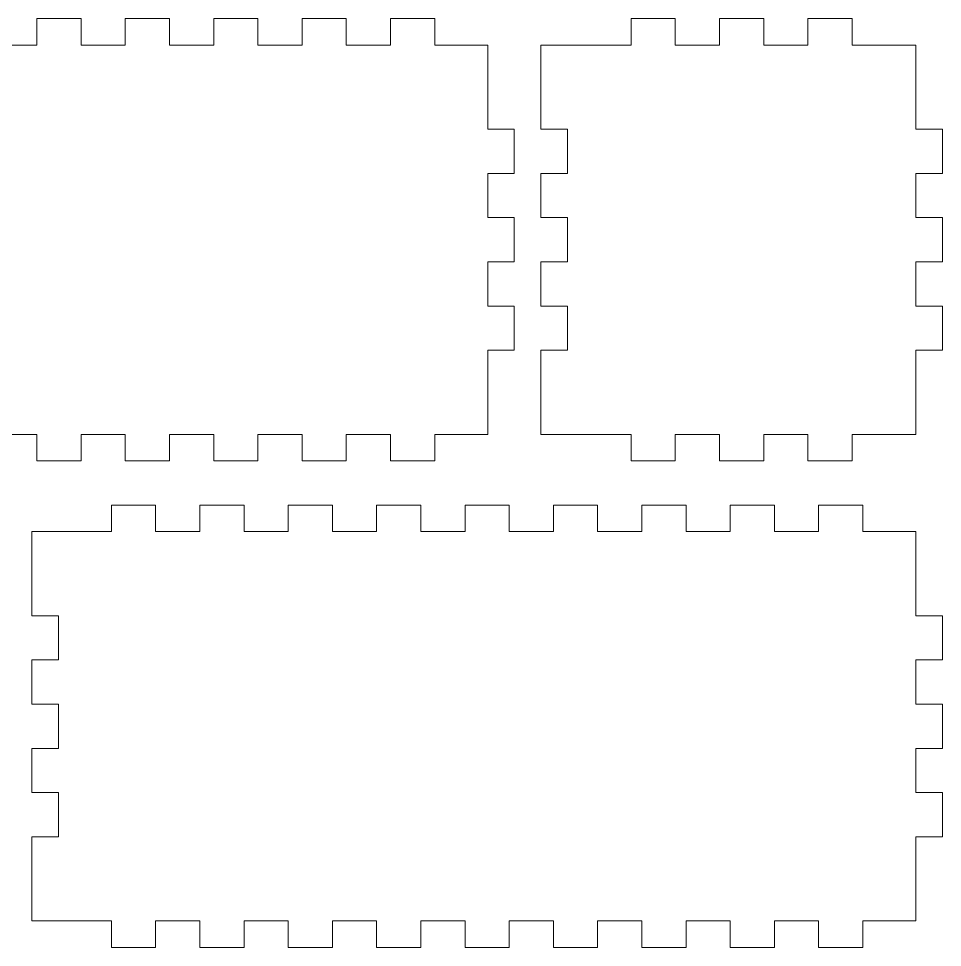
# Model space of a CAD drawing. Header units: centimetres. Extents: x -16 to 372, y -89 to 17.
# Drawn here: x 158.12 to 168.57, y 3.63 to 14.13 of the extents above; entities that cross this region are included whole.
import ezdxf

# ---------------------------------------------------------------- set-up
doc = ezdxf.new("R2010")
doc.units = ezdxf.units.CM
doc.header["$MEASUREMENT"] = 0
doc.layers.add('Capa 1', color=7, linetype='Continuous')

msp = doc.modelspace()

# ---------------------------------------------------------------- linework, layer by layer
at = {"layer": 'Capa 1', "color": 5, "lineweight": 9}
for points, knots in [([(157.42747, 9.42634), (157.42747, 9.42634), (158.07747, 9.42634), (158.07747, 9.42634), (158.07747, 9.42634), (158.07747, 9.42634), (158.32747, 9.42634), (158.32747, 9.42634), (158.32747, 9.42634), (158.32747, 9.42634), (158.32747, 9.12634), (158.32747, 9.12634), (158.32747, 9.12634), (158.32747, 9.12634), (158.82747, 9.12634), (158.82747, 9.12634), (158.82747, 9.12634), (158.82747, 9.12634), (158.82747, 9.42634), (158.82747, 9.42634), (158.82747, 9.42634), (158.82747, 9.42634), (159.07747, 9.42634), (159.07747, 9.42634), (159.07747, 9.42634), (159.07747, 9.42634), (159.32747, 9.42634), (159.32747, 9.42634), (159.32747, 9.42634), (159.32747, 9.42634), (159.32747, 9.12634), (159.32747, 9.12634), (159.32747, 9.12634), (159.32747, 9.12634), (159.82747, 9.12634), (159.82747, 9.12634), (159.82747, 9.12634), (159.82747, 9.12634), (159.82747, 9.42634), (159.82747, 9.42634), (159.82747, 9.42634), (159.82747, 9.42634), (160.07747, 9.42634), (160.07747, 9.42634), (160.07747, 9.42634), (160.07747, 9.42634), (160.32747, 9.42634), (160.32747, 9.42634), (160.32747, 9.42634), (160.32747, 9.42634), (160.32747, 9.12634), (160.32747, 9.12634), (160.32747, 9.12634), (160.32747, 9.12634), (160.82747, 9.12634), (160.82747, 9.12634), (160.82747, 9.12634), (160.82747, 9.12634), (160.82747, 9.42634), (160.82747, 9.42634), (160.82747, 9.42634), (160.82747, 9.42634), (161.07747, 9.42634), (161.07747, 9.42634), (161.07747, 9.42634), (161.07747, 9.42634), (161.32747, 9.42634), (161.32747, 9.42634), (161.32747, 9.42634), (161.32747, 9.42634), (161.32747, 9.12634), (161.32747, 9.12634), (161.32747, 9.12634), (161.32747, 9.12634), (161.82747, 9.12634), (161.82747, 9.12634), (161.82747, 9.12634), (161.82747, 9.12634), (161.82747, 9.42634), (161.82747, 9.42634), (161.82747, 9.42634), (161.82747, 9.42634), (162.07747, 9.42634), (162.07747, 9.42634), (162.07747, 9.42634), (162.07747, 9.42634), (162.32747, 9.42634), (162.32747, 9.42634), (162.32747, 9.42634), (162.32747, 9.42634), (162.32747, 9.12634), (162.32747, 9.12634), (162.32747, 9.12634), (162.32747, 9.12634), (162.82747, 9.12634), (162.82747, 9.12634), (162.82747, 9.12634), (162.82747, 9.12634), (162.82747, 9.42634), (162.82747, 9.42634), (162.82747, 9.42634), (162.82747, 9.42634), (163.07747, 9.42634), (163.07747, 9.42634), (163.07747, 9.42634), (163.07747, 9.42634), (163.42747, 9.42634), (163.42747, 9.42634), (163.42747, 9.42634), (163.42747, 9.42634), (163.42747, 10.12634), (163.42747, 10.12634), (163.42747, 10.12634), (163.42747, 10.12634), (163.42747, 10.37634), (163.42747, 10.37634), (163.42747, 10.37634), (163.42747, 10.37634), (163.72747, 10.37634), (163.72747, 10.37634), (163.72747, 10.37634), (163.72747, 10.37634), (163.72747, 10.87634), (163.72747, 10.87634), (163.72747, 10.87634), (163.72747, 10.87634), (163.42747, 10.87634), (163.42747, 10.87634), (163.42747, 10.87634), (163.42747, 10.87634), (163.42747, 11.12634), (163.42747, 11.12634), (163.42747, 11.12634), (163.42747, 11.12634), (163.42747, 11.37634), (163.42747, 11.37634), (163.42747, 11.37634), (163.42747, 11.37634), (163.72747, 11.37634), (163.72747, 11.37634), (163.72747, 11.37634), (163.72747, 11.37634), (163.72747, 11.87634), (163.72747, 11.87634), (163.72747, 11.87634), (163.72747, 11.87634), (163.42747, 11.87634), (163.42747, 11.87634), (163.42747, 11.87634), (163.42747, 11.87634), (163.42747, 12.12634), (163.42747, 12.12634), (163.42747, 12.12634), (163.42747, 12.12634), (163.42747, 12.37634), (163.42747, 12.37634), (163.42747, 12.37634), (163.42747, 12.37634), (163.72747, 12.37634), (163.72747, 12.37634), (163.72747, 12.37634), (163.72747, 12.37634), (163.72747, 12.87634), (163.72747, 12.87634), (163.72747, 12.87634), (163.72747, 12.87634), (163.42747, 12.87634), (163.42747, 12.87634), (163.42747, 12.87634), (163.42747, 12.87634), (163.42747, 13.12634), (163.42747, 13.12634), (163.42747, 13.12634), (163.42747, 13.12634), (163.42747, 13.82634), (163.42747, 13.82634), (163.42747, 13.82634), (163.42747, 13.82634), (163.07747, 13.82634), (163.07747, 13.82634), (163.07747, 13.82634), (163.07747, 13.82634), (162.82747, 13.82634), (162.82747, 13.82634), (162.82747, 13.82634), (162.82747, 13.82634), (162.82747, 14.12634), (162.82747, 14.12634), (162.82747, 14.12634), (162.82747, 14.12634), (162.32747, 14.12634), (162.32747, 14.12634), (162.32747, 14.12634), (162.32747, 14.12634), (162.32747, 13.82634), (162.32747, 13.82634), (162.32747, 13.82634), (162.32747, 13.82634), (162.07747, 13.82634), (162.07747, 13.82634), (162.07747, 13.82634), (162.07747, 13.82634), (161.82747, 13.82634), (161.82747, 13.82634), (161.82747, 13.82634), (161.82747, 13.82634), (161.82747, 14.12634), (161.82747, 14.12634), (161.82747, 14.12634), (161.82747, 14.12634), (161.32747, 14.12634), (161.32747, 14.12634), (161.32747, 14.12634), (161.32747, 14.12634), (161.32747, 13.82634), (161.32747, 13.82634), (161.32747, 13.82634), (161.32747, 13.82634), (161.07747, 13.82634), (161.07747, 13.82634), (161.07747, 13.82634), (161.07747, 13.82634), (160.82747, 13.82634), (160.82747, 13.82634), (160.82747, 13.82634), (160.82747, 13.82634), (160.82747, 14.12634), (160.82747, 14.12634), (160.82747, 14.12634), (160.82747, 14.12634), (160.32747, 14.12634), (160.32747, 14.12634), (160.32747, 14.12634), (160.32747, 14.12634), (160.32747, 13.82634), (160.32747, 13.82634), (160.32747, 13.82634), (160.32747, 13.82634), (160.07747, 13.82634), (160.07747, 13.82634), (160.07747, 13.82634), (160.07747, 13.82634), (159.82747, 13.82634), (159.82747, 13.82634), (159.82747, 13.82634), (159.82747, 13.82634), (159.82747, 14.12634), (159.82747, 14.12634), (159.82747, 14.12634), (159.82747, 14.12634), (159.32747, 14.12634), (159.32747, 14.12634), (159.32747, 14.12634), (159.32747, 14.12634), (159.32747, 13.82634), (159.32747, 13.82634), (159.32747, 13.82634), (159.32747, 13.82634), (159.07747, 13.82634), (159.07747, 13.82634), (159.07747, 13.82634), (159.07747, 13.82634), (158.82747, 13.82634), (158.82747, 13.82634), (158.82747, 13.82634), (158.82747, 13.82634), (158.82747, 14.12634), (158.82747, 14.12634), (158.82747, 14.12634), (158.82747, 14.12634), (158.32747, 14.12634), (158.32747, 14.12634), (158.32747, 14.12634), (158.32747, 14.12634), (158.32747, 13.82634), (158.32747, 13.82634), (158.32747, 13.82634), (158.32747, 13.82634), (158.07747, 13.82634), (158.07747, 13.82634), (158.07747, 13.82634), (158.07747, 13.82634), (157.42747, 13.82634), (157.42747, 13.82634), (157.42747, 13.82634), (157.42747, 13.82634), (157.42747, 13.12634), (157.42747, 13.12634), (157.42747, 13.12634), (157.42747, 13.12634), (157.42747, 12.87634), (157.42747, 12.87634), (157.42747, 12.87634), (157.42747, 12.87634), (157.72747, 12.87634), (157.72747, 12.87634), (157.72747, 12.87634), (157.72747, 12.87634), (157.72747, 12.37634), (157.72747, 12.37634), (157.72747, 12.37634), (157.72747, 12.37634), (157.42747, 12.37634), (157.42747, 12.37634), (157.42747, 12.37634), (157.42747, 12.37634), (157.42747, 12.12634), (157.42747, 12.12634), (157.42747, 12.12634), (157.42747, 12.12634), (157.42747, 11.87634), (157.42747, 11.87634), (157.42747, 11.87634), (157.42747, 11.87634), (157.72747, 11.87634), (157.72747, 11.87634), (157.72747, 11.87634), (157.72747, 11.87634), (157.72747, 11.37634), (157.72747, 11.37634), (157.72747, 11.37634), (157.72747, 11.37634), (157.42747, 11.37634), (157.42747, 11.37634), (157.42747, 11.37634), (157.42747, 11.37634), (157.42747, 11.12634), (157.42747, 11.12634), (157.42747, 11.12634), (157.42747, 11.12634), (157.42747, 10.87634), (157.42747, 10.87634), (157.42747, 10.87634), (157.42747, 10.87634), (157.72747, 10.87634), (157.72747, 10.87634), (157.72747, 10.87634), (157.72747, 10.87634), (157.72747, 10.37634), (157.72747, 10.37634), (157.72747, 10.37634), (157.72747, 10.37634), (157.42747, 10.37634), (157.42747, 10.37634), (157.42747, 10.37634), (157.42747, 10.37634), (157.42747, 10.12634), (157.42747, 10.12634), (157.42747, 10.12634), (157.42747, 10.12634), (157.42747, 9.42634), (157.42747, 9.42634)], [0, 0, 0, 0, 0.01123596, 0.01123596, 0.01123596, 0.01123596, 0.02247191, 0.02247191, 0.02247191, 0.02247191, 0.03370787, 0.03370787, 0.03370787, 0.03370787, 0.04494382, 0.04494382, 0.04494382, 0.04494382, 0.05617978, 0.05617978, 0.05617978, 0.05617978, 0.06741573, 0.06741573, 0.06741573, 0.06741573, 0.07865169, 0.07865169, 0.07865169, 0.07865169, 0.08988764, 0.08988764, 0.08988764, 0.08988764, 0.1011236, 0.1011236, 0.1011236, 0.1011236, 0.11235955, 0.11235955, 0.11235955, 0.11235955, 0.12359551, 0.12359551, 0.12359551, 0.12359551, 0.13483146, 0.13483146, 0.13483146, 0.13483146, 0.14606742, 0.14606742, 0.14606742, 0.14606742, 0.15730337, 0.15730337, 0.15730337, 0.15730337, 0.16853933, 0.16853933, 0.16853933, 0.16853933, 0.17977528, 0.17977528, 0.17977528, 0.17977528, 0.19101124, 0.19101124, 0.19101124, 0.19101124, 0.20224719, 0.20224719, 0.20224719, 0.20224719, 0.21348315, 0.21348315, 0.21348315, 0.21348315, 0.2247191, 0.2247191, 0.2247191, 0.2247191, 0.23595506, 0.23595506, 0.23595506, 0.23595506, 0.24719101, 0.24719101, 0.24719101, 0.24719101, 0.25842697, 0.25842697, 0.25842697, 0.25842697, 0.26966292, 0.26966292, 0.26966292, 0.26966292, 0.28089888, 0.28089888, 0.28089888, 0.28089888, 0.29213483, 0.29213483, 0.29213483, 0.29213483, 0.30337079, 0.30337079, 0.30337079, 0.30337079, 0.31460674, 0.31460674, 0.31460674, 0.31460674, 0.3258427, 0.3258427, 0.3258427, 0.3258427, 0.33707865, 0.33707865, 0.33707865, 0.33707865, 0.34831461, 0.34831461, 0.34831461, 0.34831461, 0.35955056, 0.35955056, 0.35955056, 0.35955056, 0.37078652, 0.37078652, 0.37078652, 0.37078652, 0.38202247, 0.38202247, 0.38202247, 0.38202247, 0.39325843, 0.39325843, 0.39325843, 0.39325843, 0.40449438, 0.40449438, 0.40449438, 0.40449438, 0.41573034, 0.41573034, 0.41573034, 0.41573034, 0.42696629, 0.42696629, 0.42696629, 0.42696629, 0.43820225, 0.43820225, 0.43820225, 0.43820225, 0.4494382, 0.4494382, 0.4494382, 0.4494382, 0.46067416, 0.46067416, 0.46067416, 0.46067416, 0.47191011, 0.47191011, 0.47191011, 0.47191011, 0.48314607, 0.48314607, 0.48314607, 0.48314607, 0.49438202, 0.49438202, 0.49438202, 0.49438202, 0.50561798, 0.50561798, 0.50561798, 0.50561798, 0.51685393, 0.51685393, 0.51685393, 0.51685393, 0.52808989, 0.52808989, 0.52808989, 0.52808989, 0.53932584, 0.53932584, 0.53932584, 0.53932584, 0.5505618, 0.5505618, 0.5505618, 0.5505618, 0.56179775, 0.56179775, 0.56179775, 0.56179775, 0.57303371, 0.57303371, 0.57303371, 0.57303371, 0.58426966, 0.58426966, 0.58426966, 0.58426966, 0.59550562, 0.59550562, 0.59550562, 0.59550562, 0.60674157, 0.60674157, 0.60674157, 0.60674157, 0.61797753, 0.61797753, 0.61797753, 0.61797753, 0.62921348, 0.62921348, 0.62921348, 0.62921348, 0.64044944, 0.64044944, 0.64044944, 0.64044944, 0.65168539, 0.65168539, 0.65168539, 0.65168539, 0.66292135, 0.66292135, 0.66292135, 0.66292135, 0.6741573, 0.6741573, 0.6741573, 0.6741573, 0.68539326, 0.68539326, 0.68539326, 0.68539326, 0.69662921, 0.69662921, 0.69662921, 0.69662921, 0.70786517, 0.70786517, 0.70786517, 0.70786517, 0.71910112, 0.71910112, 0.71910112, 0.71910112, 0.73033708, 0.73033708, 0.73033708, 0.73033708, 0.74157303, 0.74157303, 0.74157303, 0.74157303, 0.75280899, 0.75280899, 0.75280899, 0.75280899, 0.76404494, 0.76404494, 0.76404494, 0.76404494, 0.7752809, 0.7752809, 0.7752809, 0.7752809, 0.78651685, 0.78651685, 0.78651685, 0.78651685, 0.79775281, 0.79775281, 0.79775281, 0.79775281, 0.80898876, 0.80898876, 0.80898876, 0.80898876, 0.82022472, 0.82022472, 0.82022472, 0.82022472, 0.83146067, 0.83146067, 0.83146067, 0.83146067, 0.84269663, 0.84269663, 0.84269663, 0.84269663, 0.85393258, 0.85393258, 0.85393258, 0.85393258, 0.86516854, 0.86516854, 0.86516854, 0.86516854, 0.87640449, 0.87640449, 0.87640449, 0.87640449, 0.88764045, 0.88764045, 0.88764045, 0.88764045, 0.8988764, 0.8988764, 0.8988764, 0.8988764, 0.91011236, 0.91011236, 0.91011236, 0.91011236, 0.92134831, 0.92134831, 0.92134831, 0.92134831, 0.93258427, 0.93258427, 0.93258427, 0.93258427, 0.94382022, 0.94382022, 0.94382022, 0.94382022, 0.95505618, 0.95505618, 0.95505618, 0.95505618, 0.96629213, 0.96629213, 0.96629213, 0.96629213, 0.97752809, 0.97752809, 0.97752809, 0.97752809, 1, 1, 1, 1]), ([(164.02747, 9.42634), (164.02747, 9.42634), (164.79879, 9.42634), (164.79879, 9.42634), (164.79879, 9.42634), (164.79879, 9.42634), (165.04879, 9.42634), (165.04879, 9.42634), (165.04879, 9.42634), (165.04879, 9.42634), (165.04879, 9.12634), (165.04879, 9.12634), (165.04879, 9.12634), (165.04879, 9.12634), (165.54879, 9.12634), (165.54879, 9.12634), (165.54879, 9.12634), (165.54879, 9.12634), (165.54879, 9.42634), (165.54879, 9.42634), (165.54879, 9.42634), (165.54879, 9.42634), (165.79879, 9.42634), (165.79879, 9.42634), (165.79879, 9.42634), (165.79879, 9.42634), (166.04879, 9.42634), (166.04879, 9.42634), (166.04879, 9.42634), (166.04879, 9.42634), (166.04879, 9.12634), (166.04879, 9.12634), (166.04879, 9.12634), (166.04879, 9.12634), (166.54879, 9.12634), (166.54879, 9.12634), (166.54879, 9.12634), (166.54879, 9.12634), (166.54879, 9.42634), (166.54879, 9.42634), (166.54879, 9.42634), (166.54879, 9.42634), (166.79879, 9.42634), (166.79879, 9.42634), (166.79879, 9.42634), (166.79879, 9.42634), (167.04879, 9.42634), (167.04879, 9.42634), (167.04879, 9.42634), (167.04879, 9.42634), (167.04879, 9.12634), (167.04879, 9.12634), (167.04879, 9.12634), (167.04879, 9.12634), (167.54879, 9.12634), (167.54879, 9.12634), (167.54879, 9.12634), (167.54879, 9.12634), (167.54879, 9.42634), (167.54879, 9.42634), (167.54879, 9.42634), (167.54879, 9.42634), (167.79879, 9.42634), (167.79879, 9.42634), (167.79879, 9.42634), (167.79879, 9.42634), (168.27011, 9.42634), (168.27011, 9.42634), (168.27011, 9.42634), (168.27011, 9.42634), (168.27011, 10.12634), (168.27011, 10.12634), (168.27011, 10.12634), (168.27011, 10.12634), (168.27011, 10.37634), (168.27011, 10.37634), (168.27011, 10.37634), (168.27011, 10.37634), (168.57011, 10.37634), (168.57011, 10.37634), (168.57011, 10.37634), (168.57011, 10.37634), (168.57011, 10.87634), (168.57011, 10.87634), (168.57011, 10.87634), (168.57011, 10.87634), (168.27011, 10.87634), (168.27011, 10.87634), (168.27011, 10.87634), (168.27011, 10.87634), (168.27011, 11.12634), (168.27011, 11.12634), (168.27011, 11.12634), (168.27011, 11.12634), (168.27011, 11.37634), (168.27011, 11.37634), (168.27011, 11.37634), (168.27011, 11.37634), (168.57011, 11.37634), (168.57011, 11.37634), (168.57011, 11.37634), (168.57011, 11.37634), (168.57011, 11.87634), (168.57011, 11.87634), (168.57011, 11.87634), (168.57011, 11.87634), (168.27011, 11.87634), (168.27011, 11.87634), (168.27011, 11.87634), (168.27011, 11.87634), (168.27011, 12.12634), (168.27011, 12.12634), (168.27011, 12.12634), (168.27011, 12.12634), (168.27011, 12.37634), (168.27011, 12.37634), (168.27011, 12.37634), (168.27011, 12.37634), (168.57011, 12.37634), (168.57011, 12.37634), (168.57011, 12.37634), (168.57011, 12.37634), (168.57011, 12.87634), (168.57011, 12.87634), (168.57011, 12.87634), (168.57011, 12.87634), (168.27011, 12.87634), (168.27011, 12.87634), (168.27011, 12.87634), (168.27011, 12.87634), (168.27011, 13.12634), (168.27011, 13.12634), (168.27011, 13.12634), (168.27011, 13.12634), (168.27011, 13.82634), (168.27011, 13.82634), (168.27011, 13.82634), (168.27011, 13.82634), (167.79879, 13.82634), (167.79879, 13.82634), (167.79879, 13.82634), (167.79879, 13.82634), (167.54879, 13.82634), (167.54879, 13.82634), (167.54879, 13.82634), (167.54879, 13.82634), (167.54879, 14.12634), (167.54879, 14.12634), (167.54879, 14.12634), (167.54879, 14.12634), (167.04879, 14.12634), (167.04879, 14.12634), (167.04879, 14.12634), (167.04879, 14.12634), (167.04879, 13.82634), (167.04879, 13.82634), (167.04879, 13.82634), (167.04879, 13.82634), (166.79879, 13.82634), (166.79879, 13.82634), (166.79879, 13.82634), (166.79879, 13.82634), (166.54879, 13.82634), (166.54879, 13.82634), (166.54879, 13.82634), (166.54879, 13.82634), (166.54879, 14.12634), (166.54879, 14.12634), (166.54879, 14.12634), (166.54879, 14.12634), (166.04879, 14.12634), (166.04879, 14.12634), (166.04879, 14.12634), (166.04879, 14.12634), (166.04879, 13.82634), (166.04879, 13.82634), (166.04879, 13.82634), (166.04879, 13.82634), (165.79879, 13.82634), (165.79879, 13.82634), (165.79879, 13.82634), (165.79879, 13.82634), (165.54879, 13.82634), (165.54879, 13.82634), (165.54879, 13.82634), (165.54879, 13.82634), (165.54879, 14.12634), (165.54879, 14.12634), (165.54879, 14.12634), (165.54879, 14.12634), (165.04879, 14.12634), (165.04879, 14.12634), (165.04879, 14.12634), (165.04879, 14.12634), (165.04879, 13.82634), (165.04879, 13.82634), (165.04879, 13.82634), (165.04879, 13.82634), (164.79879, 13.82634), (164.79879, 13.82634), (164.79879, 13.82634), (164.79879, 13.82634), (164.02747, 13.82634), (164.02747, 13.82634), (164.02747, 13.82634), (164.02747, 13.82634), (164.02747, 13.12634), (164.02747, 13.12634), (164.02747, 13.12634), (164.02747, 13.12634), (164.02747, 12.87634), (164.02747, 12.87634), (164.02747, 12.87634), (164.02747, 12.87634), (164.32747, 12.87634), (164.32747, 12.87634), (164.32747, 12.87634), (164.32747, 12.87634), (164.32747, 12.37634), (164.32747, 12.37634), (164.32747, 12.37634), (164.32747, 12.37634), (164.02747, 12.37634), (164.02747, 12.37634), (164.02747, 12.37634), (164.02747, 12.37634), (164.02747, 12.12634), (164.02747, 12.12634), (164.02747, 12.12634), (164.02747, 12.12634), (164.02747, 11.87634), (164.02747, 11.87634), (164.02747, 11.87634), (164.02747, 11.87634), (164.32747, 11.87634), (164.32747, 11.87634), (164.32747, 11.87634), (164.32747, 11.87634), (164.32747, 11.37634), (164.32747, 11.37634), (164.32747, 11.37634), (164.32747, 11.37634), (164.02747, 11.37634), (164.02747, 11.37634), (164.02747, 11.37634), (164.02747, 11.37634), (164.02747, 11.12634), (164.02747, 11.12634), (164.02747, 11.12634), (164.02747, 11.12634), (164.02747, 10.87634), (164.02747, 10.87634), (164.02747, 10.87634), (164.02747, 10.87634), (164.32747, 10.87634), (164.32747, 10.87634), (164.32747, 10.87634), (164.32747, 10.87634), (164.32747, 10.37634), (164.32747, 10.37634), (164.32747, 10.37634), (164.32747, 10.37634), (164.02747, 10.37634), (164.02747, 10.37634), (164.02747, 10.37634), (164.02747, 10.37634), (164.02747, 10.12634), (164.02747, 10.12634), (164.02747, 10.12634), (164.02747, 10.12634), (164.02747, 9.42634), (164.02747, 9.42634)], [0, 0, 0, 0, 0.01449275, 0.01449275, 0.01449275, 0.01449275, 0.02898551, 0.02898551, 0.02898551, 0.02898551, 0.04347826, 0.04347826, 0.04347826, 0.04347826, 0.05797101, 0.05797101, 0.05797101, 0.05797101, 0.07246377, 0.07246377, 0.07246377, 0.07246377, 0.08695652, 0.08695652, 0.08695652, 0.08695652, 0.10144928, 0.10144928, 0.10144928, 0.10144928, 0.11594203, 0.11594203, 0.11594203, 0.11594203, 0.13043478, 0.13043478, 0.13043478, 0.13043478, 0.14492754, 0.14492754, 0.14492754, 0.14492754, 0.15942029, 0.15942029, 0.15942029, 0.15942029, 0.17391304, 0.17391304, 0.17391304, 0.17391304, 0.1884058, 0.1884058, 0.1884058, 0.1884058, 0.20289855, 0.20289855, 0.20289855, 0.20289855, 0.2173913, 0.2173913, 0.2173913, 0.2173913, 0.23188406, 0.23188406, 0.23188406, 0.23188406, 0.24637681, 0.24637681, 0.24637681, 0.24637681, 0.26086957, 0.26086957, 0.26086957, 0.26086957, 0.27536232, 0.27536232, 0.27536232, 0.27536232, 0.28985507, 0.28985507, 0.28985507, 0.28985507, 0.30434783, 0.30434783, 0.30434783, 0.30434783, 0.31884058, 0.31884058, 0.31884058, 0.31884058, 0.33333333, 0.33333333, 0.33333333, 0.33333333, 0.34782609, 0.34782609, 0.34782609, 0.34782609, 0.36231884, 0.36231884, 0.36231884, 0.36231884, 0.37681159, 0.37681159, 0.37681159, 0.37681159, 0.39130435, 0.39130435, 0.39130435, 0.39130435, 0.4057971, 0.4057971, 0.4057971, 0.4057971, 0.42028986, 0.42028986, 0.42028986, 0.42028986, 0.43478261, 0.43478261, 0.43478261, 0.43478261, 0.44927536, 0.44927536, 0.44927536, 0.44927536, 0.46376812, 0.46376812, 0.46376812, 0.46376812, 0.47826087, 0.47826087, 0.47826087, 0.47826087, 0.49275362, 0.49275362, 0.49275362, 0.49275362, 0.50724638, 0.50724638, 0.50724638, 0.50724638, 0.52173913, 0.52173913, 0.52173913, 0.52173913, 0.53623188, 0.53623188, 0.53623188, 0.53623188, 0.55072464, 0.55072464, 0.55072464, 0.55072464, 0.56521739, 0.56521739, 0.56521739, 0.56521739, 0.57971014, 0.57971014, 0.57971014, 0.57971014, 0.5942029, 0.5942029, 0.5942029, 0.5942029, 0.60869565, 0.60869565, 0.60869565, 0.60869565, 0.62318841, 0.62318841, 0.62318841, 0.62318841, 0.63768116, 0.63768116, 0.63768116, 0.63768116, 0.65217391, 0.65217391, 0.65217391, 0.65217391, 0.66666667, 0.66666667, 0.66666667, 0.66666667, 0.68115942, 0.68115942, 0.68115942, 0.68115942, 0.69565217, 0.69565217, 0.69565217, 0.69565217, 0.71014493, 0.71014493, 0.71014493, 0.71014493, 0.72463768, 0.72463768, 0.72463768, 0.72463768, 0.73913043, 0.73913043, 0.73913043, 0.73913043, 0.75362319, 0.75362319, 0.75362319, 0.75362319, 0.76811594, 0.76811594, 0.76811594, 0.76811594, 0.7826087, 0.7826087, 0.7826087, 0.7826087, 0.79710145, 0.79710145, 0.79710145, 0.79710145, 0.8115942, 0.8115942, 0.8115942, 0.8115942, 0.82608696, 0.82608696, 0.82608696, 0.82608696, 0.84057971, 0.84057971, 0.84057971, 0.84057971, 0.85507246, 0.85507246, 0.85507246, 0.85507246, 0.86956522, 0.86956522, 0.86956522, 0.86956522, 0.88405797, 0.88405797, 0.88405797, 0.88405797, 0.89855072, 0.89855072, 0.89855072, 0.89855072, 0.91304348, 0.91304348, 0.91304348, 0.91304348, 0.92753623, 0.92753623, 0.92753623, 0.92753623, 0.94202899, 0.94202899, 0.94202899, 0.94202899, 0.95652174, 0.95652174, 0.95652174, 0.95652174, 0.97101449, 0.97101449, 0.97101449, 0.97101449, 1, 1, 1, 1]), ([(158.27011, 3.92634), (158.27011, 3.92634), (158.92011, 3.92634), (158.92011, 3.92634), (158.92011, 3.92634), (158.92011, 3.92634), (159.17011, 3.92634), (159.17011, 3.92634), (159.17011, 3.92634), (159.17011, 3.92634), (159.17011, 3.62634), (159.17011, 3.62634), (159.17011, 3.62634), (159.17011, 3.62634), (159.67011, 3.62634), (159.67011, 3.62634), (159.67011, 3.62634), (159.67011, 3.62634), (159.67011, 3.92634), (159.67011, 3.92634), (159.67011, 3.92634), (159.67011, 3.92634), (159.92011, 3.92634), (159.92011, 3.92634), (159.92011, 3.92634), (159.92011, 3.92634), (160.17011, 3.92634), (160.17011, 3.92634), (160.17011, 3.92634), (160.17011, 3.92634), (160.17011, 3.62634), (160.17011, 3.62634), (160.17011, 3.62634), (160.17011, 3.62634), (160.67011, 3.62634), (160.67011, 3.62634), (160.67011, 3.62634), (160.67011, 3.62634), (160.67011, 3.92634), (160.67011, 3.92634), (160.67011, 3.92634), (160.67011, 3.92634), (160.92011, 3.92634), (160.92011, 3.92634), (160.92011, 3.92634), (160.92011, 3.92634), (161.17011, 3.92634), (161.17011, 3.92634), (161.17011, 3.92634), (161.17011, 3.92634), (161.17011, 3.62634), (161.17011, 3.62634), (161.17011, 3.62634), (161.17011, 3.62634), (161.67011, 3.62634), (161.67011, 3.62634), (161.67011, 3.62634), (161.67011, 3.62634), (161.67011, 3.92634), (161.67011, 3.92634), (161.67011, 3.92634), (161.67011, 3.92634), (161.92011, 3.92634), (161.92011, 3.92634), (161.92011, 3.92634), (161.92011, 3.92634), (162.17011, 3.92634), (162.17011, 3.92634), (162.17011, 3.92634), (162.17011, 3.92634), (162.17011, 3.62634), (162.17011, 3.62634), (162.17011, 3.62634), (162.17011, 3.62634), (162.67011, 3.62634), (162.67011, 3.62634), (162.67011, 3.62634), (162.67011, 3.62634), (162.67011, 3.92634), (162.67011, 3.92634), (162.67011, 3.92634), (162.67011, 3.92634), (162.92011, 3.92634), (162.92011, 3.92634), (162.92011, 3.92634), (162.92011, 3.92634), (163.17011, 3.92634), (163.17011, 3.92634), (163.17011, 3.92634), (163.17011, 3.92634), (163.17011, 3.62634), (163.17011, 3.62634), (163.17011, 3.62634), (163.17011, 3.62634), (163.67011, 3.62634), (163.67011, 3.62634), (163.67011, 3.62634), (163.67011, 3.62634), (163.67011, 3.92634), (163.67011, 3.92634), (163.67011, 3.92634), (163.67011, 3.92634), (163.92011, 3.92634), (163.92011, 3.92634), (163.92011, 3.92634), (163.92011, 3.92634), (164.17011, 3.92634), (164.17011, 3.92634), (164.17011, 3.92634), (164.17011, 3.92634), (164.17011, 3.62634), (164.17011, 3.62634), (164.17011, 3.62634), (164.17011, 3.62634), (164.67011, 3.62634), (164.67011, 3.62634), (164.67011, 3.62634), (164.67011, 3.62634), (164.67011, 3.92634), (164.67011, 3.92634), (164.67011, 3.92634), (164.67011, 3.92634), (164.92011, 3.92634), (164.92011, 3.92634), (164.92011, 3.92634), (164.92011, 3.92634), (165.17011, 3.92634), (165.17011, 3.92634), (165.17011, 3.92634), (165.17011, 3.92634), (165.17011, 3.62634), (165.17011, 3.62634), (165.17011, 3.62634), (165.17011, 3.62634), (165.67011, 3.62634), (165.67011, 3.62634), (165.67011, 3.62634), (165.67011, 3.62634), (165.67011, 3.92634), (165.67011, 3.92634), (165.67011, 3.92634), (165.67011, 3.92634), (165.92011, 3.92634), (165.92011, 3.92634), (165.92011, 3.92634), (165.92011, 3.92634), (166.17011, 3.92634), (166.17011, 3.92634), (166.17011, 3.92634), (166.17011, 3.92634), (166.17011, 3.62634), (166.17011, 3.62634), (166.17011, 3.62634), (166.17011, 3.62634), (166.67011, 3.62634), (166.67011, 3.62634), (166.67011, 3.62634), (166.67011, 3.62634), (166.67011, 3.92634), (166.67011, 3.92634), (166.67011, 3.92634), (166.67011, 3.92634), (166.92011, 3.92634), (166.92011, 3.92634), (166.92011, 3.92634), (166.92011, 3.92634), (167.17011, 3.92634), (167.17011, 3.92634), (167.17011, 3.92634), (167.17011, 3.92634), (167.17011, 3.62634), (167.17011, 3.62634), (167.17011, 3.62634), (167.17011, 3.62634), (167.67011, 3.62634), (167.67011, 3.62634), (167.67011, 3.62634), (167.67011, 3.62634), (167.67011, 3.92634), (167.67011, 3.92634), (167.67011, 3.92634), (167.67011, 3.92634), (167.92011, 3.92634), (167.92011, 3.92634), (167.92011, 3.92634), (167.92011, 3.92634), (168.27011, 3.92634), (168.27011, 3.92634), (168.27011, 3.92634), (168.27011, 3.92634), (168.27011, 4.62634), (168.27011, 4.62634), (168.27011, 4.62634), (168.27011, 4.62634), (168.27011, 4.87634), (168.27011, 4.87634), (168.27011, 4.87634), (168.27011, 4.87634), (168.57011, 4.87634), (168.57011, 4.87634), (168.57011, 4.87634), (168.57011, 4.87634), (168.57011, 5.37634), (168.57011, 5.37634), (168.57011, 5.37634), (168.57011, 5.37634), (168.27011, 5.37634), (168.27011, 5.37634), (168.27011, 5.37634), (168.27011, 5.37634), (168.27011, 5.62634), (168.27011, 5.62634), (168.27011, 5.62634), (168.27011, 5.62634), (168.27011, 5.87634), (168.27011, 5.87634), (168.27011, 5.87634), (168.27011, 5.87634), (168.57011, 5.87634), (168.57011, 5.87634), (168.57011, 5.87634), (168.57011, 5.87634), (168.57011, 6.37634), (168.57011, 6.37634), (168.57011, 6.37634), (168.57011, 6.37634), (168.27011, 6.37634), (168.27011, 6.37634), (168.27011, 6.37634), (168.27011, 6.37634), (168.27011, 6.62634), (168.27011, 6.62634), (168.27011, 6.62634), (168.27011, 6.62634), (168.27011, 6.87634), (168.27011, 6.87634), (168.27011, 6.87634), (168.27011, 6.87634), (168.57011, 6.87634), (168.57011, 6.87634), (168.57011, 6.87634), (168.57011, 6.87634), (168.57011, 7.37634), (168.57011, 7.37634), (168.57011, 7.37634), (168.57011, 7.37634), (168.27011, 7.37634), (168.27011, 7.37634), (168.27011, 7.37634), (168.27011, 7.37634), (168.27011, 7.62634), (168.27011, 7.62634), (168.27011, 7.62634), (168.27011, 7.62634), (168.27011, 8.32634), (168.27011, 8.32634), (168.27011, 8.32634), (168.27011, 8.32634), (167.92011, 8.32634), (167.92011, 8.32634), (167.92011, 8.32634), (167.92011, 8.32634), (167.67011, 8.32634), (167.67011, 8.32634), (167.67011, 8.32634), (167.67011, 8.32634), (167.67011, 8.62634), (167.67011, 8.62634), (167.67011, 8.62634), (167.67011, 8.62634), (167.17011, 8.62634), (167.17011, 8.62634), (167.17011, 8.62634), (167.17011, 8.62634), (167.17011, 8.32634), (167.17011, 8.32634), (167.17011, 8.32634), (167.17011, 8.32634), (166.92011, 8.32634), (166.92011, 8.32634), (166.92011, 8.32634), (166.92011, 8.32634), (166.67011, 8.32634), (166.67011, 8.32634), (166.67011, 8.32634), (166.67011, 8.32634), (166.67011, 8.62634), (166.67011, 8.62634), (166.67011, 8.62634), (166.67011, 8.62634), (166.17011, 8.62634), (166.17011, 8.62634), (166.17011, 8.62634), (166.17011, 8.62634), (166.17011, 8.32634), (166.17011, 8.32634), (166.17011, 8.32634), (166.17011, 8.32634), (165.92011, 8.32634), (165.92011, 8.32634), (165.92011, 8.32634), (165.92011, 8.32634), (165.67011, 8.32634), (165.67011, 8.32634), (165.67011, 8.32634), (165.67011, 8.32634), (165.67011, 8.62634), (165.67011, 8.62634), (165.67011, 8.62634), (165.67011, 8.62634), (165.17011, 8.62634), (165.17011, 8.62634), (165.17011, 8.62634), (165.17011, 8.62634), (165.17011, 8.32634), (165.17011, 8.32634), (165.17011, 8.32634), (165.17011, 8.32634), (164.92011, 8.32634), (164.92011, 8.32634), (164.92011, 8.32634), (164.92011, 8.32634), (164.67011, 8.32634), (164.67011, 8.32634), (164.67011, 8.32634), (164.67011, 8.32634), (164.67011, 8.62634), (164.67011, 8.62634), (164.67011, 8.62634), (164.67011, 8.62634), (164.17011, 8.62634), (164.17011, 8.62634), (164.17011, 8.62634), (164.17011, 8.62634), (164.17011, 8.32634), (164.17011, 8.32634), (164.17011, 8.32634), (164.17011, 8.32634), (163.92011, 8.32634), (163.92011, 8.32634), (163.92011, 8.32634), (163.92011, 8.32634), (163.67011, 8.32634), (163.67011, 8.32634), (163.67011, 8.32634), (163.67011, 8.32634), (163.67011, 8.62634), (163.67011, 8.62634), (163.67011, 8.62634), (163.67011, 8.62634), (163.17011, 8.62634), (163.17011, 8.62634), (163.17011, 8.62634), (163.17011, 8.62634), (163.17011, 8.32634), (163.17011, 8.32634), (163.17011, 8.32634), (163.17011, 8.32634), (162.92011, 8.32634), (162.92011, 8.32634), (162.92011, 8.32634), (162.92011, 8.32634), (162.67011, 8.32634), (162.67011, 8.32634), (162.67011, 8.32634), (162.67011, 8.32634), (162.67011, 8.62634), (162.67011, 8.62634), (162.67011, 8.62634), (162.67011, 8.62634), (162.17011, 8.62634), (162.17011, 8.62634), (162.17011, 8.62634), (162.17011, 8.62634), (162.17011, 8.32634), (162.17011, 8.32634), (162.17011, 8.32634), (162.17011, 8.32634), (161.92011, 8.32634), (161.92011, 8.32634), (161.92011, 8.32634), (161.92011, 8.32634), (161.67011, 8.32634), (161.67011, 8.32634), (161.67011, 8.32634), (161.67011, 8.32634), (161.67011, 8.62634), (161.67011, 8.62634), (161.67011, 8.62634), (161.67011, 8.62634), (161.17011, 8.62634), (161.17011, 8.62634), (161.17011, 8.62634), (161.17011, 8.62634), (161.17011, 8.32634), (161.17011, 8.32634), (161.17011, 8.32634), (161.17011, 8.32634), (160.92011, 8.32634), (160.92011, 8.32634), (160.92011, 8.32634), (160.92011, 8.32634), (160.67011, 8.32634), (160.67011, 8.32634), (160.67011, 8.32634), (160.67011, 8.32634), (160.67011, 8.62634), (160.67011, 8.62634), (160.67011, 8.62634), (160.67011, 8.62634), (160.17011, 8.62634), (160.17011, 8.62634), (160.17011, 8.62634), (160.17011, 8.62634), (160.17011, 8.32634), (160.17011, 8.32634), (160.17011, 8.32634), (160.17011, 8.32634), (159.92011, 8.32634), (159.92011, 8.32634), (159.92011, 8.32634), (159.92011, 8.32634), (159.67011, 8.32634), (159.67011, 8.32634), (159.67011, 8.32634), (159.67011, 8.32634), (159.67011, 8.62634), (159.67011, 8.62634), (159.67011, 8.62634), (159.67011, 8.62634), (159.17011, 8.62634), (159.17011, 8.62634), (159.17011, 8.62634), (159.17011, 8.62634), (159.17011, 8.32634), (159.17011, 8.32634), (159.17011, 8.32634), (159.17011, 8.32634), (158.92011, 8.32634), (158.92011, 8.32634), (158.92011, 8.32634), (158.92011, 8.32634), (158.27011, 8.32634), (158.27011, 8.32634), (158.27011, 8.32634), (158.27011, 8.32634), (158.27011, 7.62634), (158.27011, 7.62634), (158.27011, 7.62634), (158.27011, 7.62634), (158.27011, 7.37634), (158.27011, 7.37634), (158.27011, 7.37634), (158.27011, 7.37634), (158.57011, 7.37634), (158.57011, 7.37634), (158.57011, 7.37634), (158.57011, 7.37634), (158.57011, 6.87634), (158.57011, 6.87634), (158.57011, 6.87634), (158.57011, 6.87634), (158.27011, 6.87634), (158.27011, 6.87634), (158.27011, 6.87634), (158.27011, 6.87634), (158.27011, 6.62634), (158.27011, 6.62634), (158.27011, 6.62634), (158.27011, 6.62634), (158.27011, 6.37634), (158.27011, 6.37634), (158.27011, 6.37634), (158.27011, 6.37634), (158.57011, 6.37634), (158.57011, 6.37634), (158.57011, 6.37634), (158.57011, 6.37634), (158.57011, 5.87634), (158.57011, 5.87634), (158.57011, 5.87634), (158.57011, 5.87634), (158.27011, 5.87634), (158.27011, 5.87634), (158.27011, 5.87634), (158.27011, 5.87634), (158.27011, 5.62634), (158.27011, 5.62634), (158.27011, 5.62634), (158.27011, 5.62634), (158.27011, 5.37634), (158.27011, 5.37634), (158.27011, 5.37634), (158.27011, 5.37634), (158.57011, 5.37634), (158.57011, 5.37634), (158.57011, 5.37634), (158.57011, 5.37634), (158.57011, 4.87634), (158.57011, 4.87634), (158.57011, 4.87634), (158.57011, 4.87634), (158.27011, 4.87634), (158.27011, 4.87634), (158.27011, 4.87634), (158.27011, 4.87634), (158.27011, 4.62634), (158.27011, 4.62634), (158.27011, 4.62634), (158.27011, 4.62634), (158.27011, 3.92634), (158.27011, 3.92634)], [0, 0, 0, 0, 0.00775194, 0.00775194, 0.00775194, 0.00775194, 0.01550388, 0.01550388, 0.01550388, 0.01550388, 0.02325581, 0.02325581, 0.02325581, 0.02325581, 0.03100775, 0.03100775, 0.03100775, 0.03100775, 0.03875969, 0.03875969, 0.03875969, 0.03875969, 0.04651163, 0.04651163, 0.04651163, 0.04651163, 0.05426357, 0.05426357, 0.05426357, 0.05426357, 0.0620155, 0.0620155, 0.0620155, 0.0620155, 0.06976744, 0.06976744, 0.06976744, 0.06976744, 0.07751938, 0.07751938, 0.07751938, 0.07751938, 0.08527132, 0.08527132, 0.08527132, 0.08527132, 0.09302326, 0.09302326, 0.09302326, 0.09302326, 0.10077519, 0.10077519, 0.10077519, 0.10077519, 0.10852713, 0.10852713, 0.10852713, 0.10852713, 0.11627907, 0.11627907, 0.11627907, 0.11627907, 0.12403101, 0.12403101, 0.12403101, 0.12403101, 0.13178295, 0.13178295, 0.13178295, 0.13178295, 0.13953488, 0.13953488, 0.13953488, 0.13953488, 0.14728682, 0.14728682, 0.14728682, 0.14728682, 0.15503876, 0.15503876, 0.15503876, 0.15503876, 0.1627907, 0.1627907, 0.1627907, 0.1627907, 0.17054264, 0.17054264, 0.17054264, 0.17054264, 0.17829457, 0.17829457, 0.17829457, 0.17829457, 0.18604651, 0.18604651, 0.18604651, 0.18604651, 0.19379845, 0.19379845, 0.19379845, 0.19379845, 0.20155039, 0.20155039, 0.20155039, 0.20155039, 0.20930233, 0.20930233, 0.20930233, 0.20930233, 0.21705426, 0.21705426, 0.21705426, 0.21705426, 0.2248062, 0.2248062, 0.2248062, 0.2248062, 0.23255814, 0.23255814, 0.23255814, 0.23255814, 0.24031008, 0.24031008, 0.24031008, 0.24031008, 0.24806202, 0.24806202, 0.24806202, 0.24806202, 0.25581395, 0.25581395, 0.25581395, 0.25581395, 0.26356589, 0.26356589, 0.26356589, 0.26356589, 0.27131783, 0.27131783, 0.27131783, 0.27131783, 0.27906977, 0.27906977, 0.27906977, 0.27906977, 0.28682171, 0.28682171, 0.28682171, 0.28682171, 0.29457364, 0.29457364, 0.29457364, 0.29457364, 0.30232558, 0.30232558, 0.30232558, 0.30232558, 0.31007752, 0.31007752, 0.31007752, 0.31007752, 0.31782946, 0.31782946, 0.31782946, 0.31782946, 0.3255814, 0.3255814, 0.3255814, 0.3255814, 0.33333333, 0.33333333, 0.33333333, 0.33333333, 0.34108527, 0.34108527, 0.34108527, 0.34108527, 0.34883721, 0.34883721, 0.34883721, 0.34883721, 0.35658915, 0.35658915, 0.35658915, 0.35658915, 0.36434109, 0.36434109, 0.36434109, 0.36434109, 0.37209302, 0.37209302, 0.37209302, 0.37209302, 0.37984496, 0.37984496, 0.37984496, 0.37984496, 0.3875969, 0.3875969, 0.3875969, 0.3875969, 0.39534884, 0.39534884, 0.39534884, 0.39534884, 0.40310078, 0.40310078, 0.40310078, 0.40310078, 0.41085271, 0.41085271, 0.41085271, 0.41085271, 0.41860465, 0.41860465, 0.41860465, 0.41860465, 0.42635659, 0.42635659, 0.42635659, 0.42635659, 0.43410853, 0.43410853, 0.43410853, 0.43410853, 0.44186047, 0.44186047, 0.44186047, 0.44186047, 0.4496124, 0.4496124, 0.4496124, 0.4496124, 0.45736434, 0.45736434, 0.45736434, 0.45736434, 0.46511628, 0.46511628, 0.46511628, 0.46511628, 0.47286822, 0.47286822, 0.47286822, 0.47286822, 0.48062016, 0.48062016, 0.48062016, 0.48062016, 0.48837209, 0.48837209, 0.48837209, 0.48837209, 0.49612403, 0.49612403, 0.49612403, 0.49612403, 0.50387597, 0.50387597, 0.50387597, 0.50387597, 0.51162791, 0.51162791, 0.51162791, 0.51162791, 0.51937984, 0.51937984, 0.51937984, 0.51937984, 0.52713178, 0.52713178, 0.52713178, 0.52713178, 0.53488372, 0.53488372, 0.53488372, 0.53488372, 0.54263566, 0.54263566, 0.54263566, 0.54263566, 0.5503876, 0.5503876, 0.5503876, 0.5503876, 0.55813953, 0.55813953, 0.55813953, 0.55813953, 0.56589147, 0.56589147, 0.56589147, 0.56589147, 0.57364341, 0.57364341, 0.57364341, 0.57364341, 0.58139535, 0.58139535, 0.58139535, 0.58139535, 0.58914729, 0.58914729, 0.58914729, 0.58914729, 0.59689922, 0.59689922, 0.59689922, 0.59689922, 0.60465116, 0.60465116, 0.60465116, 0.60465116, 0.6124031, 0.6124031, 0.6124031, 0.6124031, 0.62015504, 0.62015504, 0.62015504, 0.62015504, 0.62790698, 0.62790698, 0.62790698, 0.62790698, 0.63565891, 0.63565891, 0.63565891, 0.63565891, 0.64341085, 0.64341085, 0.64341085, 0.64341085, 0.65116279, 0.65116279, 0.65116279, 0.65116279, 0.65891473, 0.65891473, 0.65891473, 0.65891473, 0.66666667, 0.66666667, 0.66666667, 0.66666667, 0.6744186, 0.6744186, 0.6744186, 0.6744186, 0.68217054, 0.68217054, 0.68217054, 0.68217054, 0.68992248, 0.68992248, 0.68992248, 0.68992248, 0.69767442, 0.69767442, 0.69767442, 0.69767442, 0.70542636, 0.70542636, 0.70542636, 0.70542636, 0.71317829, 0.71317829, 0.71317829, 0.71317829, 0.72093023, 0.72093023, 0.72093023, 0.72093023, 0.72868217, 0.72868217, 0.72868217, 0.72868217, 0.73643411, 0.73643411, 0.73643411, 0.73643411, 0.74418605, 0.74418605, 0.74418605, 0.74418605, 0.75193798, 0.75193798, 0.75193798, 0.75193798, 0.75968992, 0.75968992, 0.75968992, 0.75968992, 0.76744186, 0.76744186, 0.76744186, 0.76744186, 0.7751938, 0.7751938, 0.7751938, 0.7751938, 0.78294574, 0.78294574, 0.78294574, 0.78294574, 0.79069767, 0.79069767, 0.79069767, 0.79069767, 0.79844961, 0.79844961, 0.79844961, 0.79844961, 0.80620155, 0.80620155, 0.80620155, 0.80620155, 0.81395349, 0.81395349, 0.81395349, 0.81395349, 0.82170543, 0.82170543, 0.82170543, 0.82170543, 0.82945736, 0.82945736, 0.82945736, 0.82945736, 0.8372093, 0.8372093, 0.8372093, 0.8372093, 0.84496124, 0.84496124, 0.84496124, 0.84496124, 0.85271318, 0.85271318, 0.85271318, 0.85271318, 0.86046512, 0.86046512, 0.86046512, 0.86046512, 0.86821705, 0.86821705, 0.86821705, 0.86821705, 0.87596899, 0.87596899, 0.87596899, 0.87596899, 0.88372093, 0.88372093, 0.88372093, 0.88372093, 0.89147287, 0.89147287, 0.89147287, 0.89147287, 0.89922481, 0.89922481, 0.89922481, 0.89922481, 0.90697674, 0.90697674, 0.90697674, 0.90697674, 0.91472868, 0.91472868, 0.91472868, 0.91472868, 0.92248062, 0.92248062, 0.92248062, 0.92248062, 0.93023256, 0.93023256, 0.93023256, 0.93023256, 0.9379845, 0.9379845, 0.9379845, 0.9379845, 0.94573643, 0.94573643, 0.94573643, 0.94573643, 0.95348837, 0.95348837, 0.95348837, 0.95348837, 0.96124031, 0.96124031, 0.96124031, 0.96124031, 0.96899225, 0.96899225, 0.96899225, 0.96899225, 0.97674419, 0.97674419, 0.97674419, 0.97674419, 0.98449612, 0.98449612, 0.98449612, 0.98449612, 1, 1, 1, 1])]:
    msp.add_open_spline(points, degree=3, knots=knots, dxfattribs=at)

doc.saveas('drawing.dxf')
